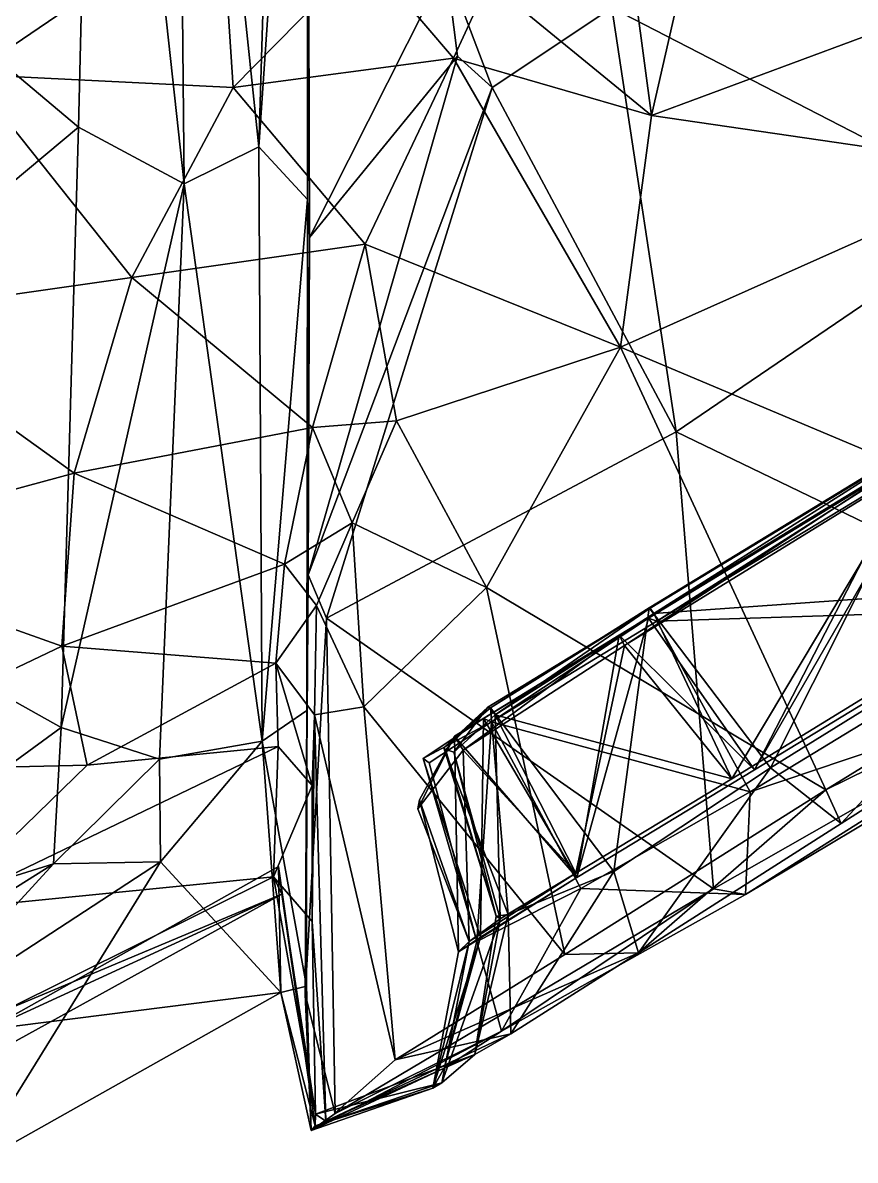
# Model space of a CAD drawing. Extents: x -4.77 to 4.77, y -2.48 to 3.3.
# Drawn here: x 1.7915 to 2.1385, y 0.2064 to 0.6805 of the extents above; entities that cross this region are included whole.
import ezdxf

# ---------------------------------------------------------------- set-up
doc = ezdxf.new("R2010")
doc.units = 0

msp = doc.modelspace()

# ---------------------------------------------------------------- linework, layer by layer
for points in [[(1.88986, 0.62872, -0.57066), (1.85541, 0.95718, -0.55227), (1.90007, 0.96664, -0.54442)], [(1.88986, 0.62872, 0.57066), (1.90007, 0.96664, 0.54442), (1.85541, 0.95718, 0.55227)], [(1.88986, 0.62872, -0.57066), (1.90007, 0.96664, -0.54442), (1.91, 0.92352, -0.69185)], [(1.88986, 0.62872, 0.57066), (1.91, 0.92352, 0.69185), (1.90007, 0.96664, 0.54442)], [(1.82222, 0.94851, -0.67401), (1.85541, 0.95718, -0.55227), (1.85883, 0.61333, -0.57658)], [(1.82222, 0.94851, 0.67401), (1.85883, 0.61333, 0.57658), (1.85541, 0.95718, 0.55227)], [(1.88986, 0.62872, -0.57066), (1.85883, 0.61333, -0.57658), (1.85541, 0.95718, -0.55227)], [(1.88986, 0.62872, 0.57066), (1.85541, 0.95718, 0.55227), (1.85883, 0.61333, 0.57658)], [(1.82222, 0.94851, -0.67401), (1.81472, 0.63693, -0.71086), (1.7258, 0.71179, -0.73181)], [(1.82222, 0.94851, 0.67401), (1.7258, 0.71179, 0.73181), (1.81472, 0.63693, 0.71086)], [(1.82222, 0.94851, -0.67401), (1.85883, 0.61333, -0.57658), (1.81472, 0.63693, -0.71086)], [(1.82222, 0.94851, 0.67401), (1.81472, 0.63693, 0.71086), (1.85883, 0.61333, 0.57658)], [(1.88986, 0.62872, -0.57066), (1.91, 0.92352, -0.69185), (1.91015, 0.60679, -0.66382)], [(1.88986, 0.62872, 0.57066), (1.91015, 0.60679, 0.66382), (1.91, 0.92352, 0.69185)], [(1.91015, 0.60679, -0.66382), (1.91, 0.92352, -0.69185), (1.9102, 0.87307, -0.96431)], [(1.91015, 0.60679, 0.66382), (1.9102, 0.87307, 0.96431), (1.91, 0.92352, 0.69185)], [(1.91015, 0.60679, -0.66382), (1.9102, 0.87307, -0.96431), (1.91094, 0.59101, -0.97004)], [(1.91015, 0.60679, 0.66382), (1.91094, 0.59101, 0.97004), (1.9102, 0.87307, 0.96431)], [(1.9102, 0.87307, -0.96431), (1.968, 0.70407, -1.10161), (1.91094, 0.59101, -0.97004)], [(1.9102, 0.87307, 0.96431), (1.91094, 0.59101, 0.97004), (1.968, 0.70407, 1.10161)], [(2.20015, 0.60265, -0.98021), (2.03703, 0.68667, -1.11136), (2.16488, 0.78894, -1.12041)], [(2.20015, 0.60265, 0.98021), (2.16488, 0.78894, 1.12041), (2.03703, 0.68667, 1.11136)], [(2.0536, 0.64178, -0.15041), (2.08155, 0.76488, -0.14755), (2.04134, 0.73331, -0.15103)], [(2.0536, 0.64178, 0.15041), (2.04134, 0.73331, 0.15103), (2.08155, 0.76488, 0.14755)], [(2.0536, 0.64178, -0.15041), (2.15841, 0.68072, -0.14905), (2.08155, 0.76488, -0.14755)], [(2.0536, 0.64178, 0.15041), (2.08155, 0.76488, 0.14755), (2.15841, 0.68072, 0.14905)], [(2.0536, 0.64178, -0.15041), (2.04134, 0.73331, -0.15103), (1.98557, 0.69754, -0.16227)], [(2.0536, 0.64178, 0.15041), (1.98557, 0.69754, 0.16227), (2.04134, 0.73331, 0.15103)], [(1.87422, 0.73001, -0.10183), (1.74646, 0.72822, -0.05495), (1.76951, 0.65892, -0.11167)], [(1.87422, 0.73001, 0.10183), (1.76951, 0.65892, 0.11167), (1.74646, 0.72822, 0.05495)], [(1.87925, 0.65344, -0.15482), (1.87422, 0.73001, -0.10183), (1.76951, 0.65892, -0.11167)], [(1.87925, 0.65344, 0.15482), (1.76951, 0.65892, 0.11167), (1.87422, 0.73001, 0.10183)], [(1.87925, 0.65344, -0.15482), (1.93392, 0.70917, -0.13726), (1.87422, 0.73001, -0.10183)], [(1.87925, 0.65344, 0.15482), (1.87422, 0.73001, 0.10183), (1.93392, 0.70917, 0.13726)], [(1.63252, 0.48472, -0.75741), (1.7258, 0.71179, -0.73181), (1.81472, 0.63693, -0.71086)], [(1.63252, 0.48472, 0.75741), (1.81472, 0.63693, 0.71086), (1.7258, 0.71179, 0.73181)], [(1.93392, 0.70917, -0.13726), (1.87925, 0.65344, -0.15482), (1.97101, 0.66568, -0.17607)], [(1.93392, 0.70917, 0.13726), (1.97101, 0.66568, 0.17607), (1.87925, 0.65344, 0.15482)], [(1.93392, 0.70917, -0.13726), (1.97101, 0.66568, -0.17607), (1.98557, 0.69754, -0.16227)], [(1.93392, 0.70917, 0.13726), (1.98557, 0.69754, 0.16227), (1.97101, 0.66568, 0.17607)], [(1.91094, 0.59101, -0.97004), (1.968, 0.70407, -1.10161), (1.97268, 0.66651, -1.10709)], [(1.91094, 0.59101, 0.97004), (1.97268, 0.66651, 1.10709), (1.968, 0.70407, 1.10161)], [(1.968, 0.70407, -1.10161), (1.98713, 0.65348, -1.11007), (1.97268, 0.66651, -1.10709)], [(1.968, 0.70407, -1.10161), (2.03703, 0.68667, -1.11136), (1.98713, 0.65348, -1.11007)], [(1.968, 0.70407, 1.10161), (1.97268, 0.66651, 1.10709), (1.98713, 0.65348, 1.11007)], [(1.968, 0.70407, 1.10161), (1.98713, 0.65348, 1.11007), (2.03703, 0.68667, 1.11136)], [(2.0536, 0.64178, -0.15041), (1.98557, 0.69754, -0.16227), (1.97101, 0.66568, -0.17607)], [(2.0536, 0.64178, 0.15041), (1.97101, 0.66568, 0.17607), (1.98557, 0.69754, 0.16227)], [(1.98713, 0.65348, -1.11007), (2.03703, 0.68667, -1.11136), (2.06378, 0.51, -0.98023)], [(1.98713, 0.65348, 1.11007), (2.06378, 0.51, 0.98023), (2.03703, 0.68667, 1.11136)], [(2.20015, 0.60265, -0.98021), (2.06378, 0.51, -0.98023), (2.03703, 0.68667, -1.11136)], [(2.20015, 0.60265, 0.98021), (2.03703, 0.68667, 1.11136), (2.06378, 0.51, 0.98023)], [(2.20685, 0.61947, -0.14905), (2.15841, 0.68072, -0.14905), (2.0536, 0.64178, -0.15041)], [(2.20685, 0.61947, 0.14905), (2.0536, 0.64178, 0.15041), (2.15841, 0.68072, 0.14905)], [(1.87925, 0.65344, -0.15482), (1.93426, 0.58816, -0.21322), (1.97101, 0.66568, -0.17607)], [(1.87925, 0.65344, 0.15482), (1.97101, 0.66568, 0.17607), (1.93426, 0.58816, 0.21322)], [(1.91094, 0.59101, -0.97004), (1.97268, 0.66651, -1.10709), (1.91047, 0.45037, -0.96578)], [(1.91047, 0.45037, -0.96578), (1.97268, 0.66651, -1.10709), (1.98713, 0.65348, -1.11007)], [(1.91094, 0.59101, 0.97004), (1.91047, 0.45037, 0.96578), (1.97268, 0.66651, 1.10709)], [(1.91047, 0.45037, 0.96578), (1.98713, 0.65348, 1.11007), (1.97268, 0.66651, 1.10709)], [(1.97101, 0.66568, -0.17607), (1.93426, 0.58816, -0.21322), (2.04062, 0.54523, -0.15239)], [(1.97101, 0.66568, 0.17607), (2.04062, 0.54523, 0.15239), (1.93426, 0.58816, 0.21322)], [(1.97101, 0.66568, -0.17607), (2.04062, 0.54523, -0.15239), (2.0536, 0.64178, -0.15041)], [(1.97101, 0.66568, 0.17607), (2.0536, 0.64178, 0.15041), (2.04062, 0.54523, 0.15239)], [(1.83692, 0.57429, -0.19247), (1.76951, 0.65892, -0.11167), (1.72221, 0.55792, -0.16172)], [(1.83692, 0.57429, 0.19247), (1.72221, 0.55792, 0.16172), (1.76951, 0.65892, 0.11167)], [(1.83692, 0.57429, -0.19247), (1.87925, 0.65344, -0.15482), (1.76951, 0.65892, -0.11167)], [(1.83692, 0.57429, 0.19247), (1.76951, 0.65892, 0.11167), (1.87925, 0.65344, 0.15482)], [(1.87925, 0.65344, -0.15482), (1.83692, 0.57429, -0.19247), (1.93426, 0.58816, -0.21322)], [(1.87925, 0.65344, 0.15482), (1.93426, 0.58816, 0.21322), (1.83692, 0.57429, 0.19247)], [(1.91047, 0.45037, -0.96578), (1.98713, 0.65348, -1.11007), (1.91808, 0.43231, -0.98278)], [(1.91047, 0.45037, 0.96578), (1.91808, 0.43231, 0.98278), (1.98713, 0.65348, 1.11007)], [(1.98713, 0.65348, -1.11007), (2.06378, 0.51, -0.98023), (1.91808, 0.43231, -0.98278)], [(1.98713, 0.65348, 1.11007), (1.91808, 0.43231, 0.98278), (2.06378, 0.51, 0.98023)], [(2.20685, 0.61947, -0.14905), (2.0536, 0.64178, -0.15041), (2.04062, 0.54523, -0.15239)], [(2.20685, 0.61947, 0.14905), (2.04062, 0.54523, 0.15239), (2.0536, 0.64178, 0.15041)], [(1.63252, 0.48472, -0.75741), (1.81472, 0.63693, -0.71086), (1.80749, 0.38684, -0.74059)], [(1.63252, 0.48472, 0.75741), (1.80749, 0.38684, 0.74059), (1.81472, 0.63693, 0.71086)], [(1.85883, 0.61333, -0.57658), (1.80749, 0.38684, -0.74059), (1.81472, 0.63693, -0.71086)], [(1.85883, 0.61333, 0.57658), (1.81472, 0.63693, 0.71086), (1.80749, 0.38684, 0.74059)], [(1.89129, 0.3811, -0.59452), (1.85883, 0.61333, -0.57658), (1.88986, 0.62872, -0.57066)], [(1.89129, 0.3811, 0.59452), (1.88986, 0.62872, 0.57066), (1.85883, 0.61333, 0.57658)], [(1.89129, 0.3811, -0.59452), (1.88986, 0.62872, -0.57066), (1.91015, 0.60679, -0.66382)], [(1.89129, 0.3811, 0.59452), (1.91015, 0.60679, 0.66382), (1.88986, 0.62872, 0.57066)], [(2.04062, 0.54523, -0.15239), (2.26927, 0.44905, -0.15008), (2.20685, 0.61947, -0.14905)], [(2.04062, 0.54523, 0.15239), (2.20685, 0.61947, 0.14905), (2.26927, 0.44905, 0.15008)], [(1.85883, 0.61333, -0.57658), (1.84847, 0.37353, -0.60666), (1.80749, 0.38684, -0.74059)], [(1.85883, 0.61333, 0.57658), (1.80749, 0.38684, 0.74059), (1.84847, 0.37353, 0.60666)], [(1.89129, 0.3811, -0.59452), (1.84847, 0.37353, -0.60666), (1.85883, 0.61333, -0.57658)], [(1.89129, 0.3811, 0.59452), (1.85883, 0.61333, 0.57658), (1.84847, 0.37353, 0.60666)], [(1.89129, 0.3811, -0.59452), (1.91015, 0.60679, -0.66382), (1.90983, 0.39385, -0.7135)], [(1.89129, 0.3811, 0.59452), (1.90983, 0.39385, 0.7135), (1.91015, 0.60679, 0.66382)], [(1.91094, 0.59101, -0.97004), (1.90983, 0.39385, -0.7135), (1.91015, 0.60679, -0.66382)], [(1.91094, 0.59101, 0.97004), (1.91015, 0.60679, 0.66382), (1.90983, 0.39385, 0.7135)], [(2.06378, 0.51, -0.98023), (2.20015, 0.60265, -0.98021), (2.25336, 0.41865, -0.82893)], [(2.06378, 0.51, 0.98023), (2.25336, 0.41865, 0.82893), (2.20015, 0.60265, 0.98021)], [(1.83692, 0.57429, -0.19247), (1.91229, 0.51186, -0.2566), (1.93426, 0.58816, -0.21322)], [(1.83692, 0.57429, 0.19247), (1.93426, 0.58816, 0.21322), (1.91229, 0.51186, 0.2566)], [(1.91094, 0.59101, -0.97004), (1.91047, 0.45037, -0.96578), (1.90983, 0.39385, -0.7135)], [(1.91094, 0.59101, 0.97004), (1.90983, 0.39385, 0.7135), (1.91047, 0.45037, 0.96578)], [(1.91229, 0.51186, -0.2566), (1.94727, 0.51455, -0.20881), (1.93426, 0.58816, -0.21322)], [(1.91229, 0.51186, 0.2566), (1.93426, 0.58816, 0.21322), (1.94727, 0.51455, 0.20881)], [(1.94727, 0.51455, -0.20881), (2.04062, 0.54523, -0.15239), (1.93426, 0.58816, -0.21322)], [(1.94727, 0.51455, 0.20881), (1.93426, 0.58816, 0.21322), (2.04062, 0.54523, 0.15239)], [(1.72221, 0.55792, -0.16172), (1.81287, 0.49272, -0.2385), (1.83692, 0.57429, -0.19247)], [(1.72221, 0.55792, 0.16172), (1.83692, 0.57429, 0.19247), (1.81287, 0.49272, 0.2385)], [(1.83692, 0.57429, -0.19247), (1.81287, 0.49272, -0.2385), (1.91229, 0.51186, -0.2566)], [(1.83692, 0.57429, 0.19247), (1.91229, 0.51186, 0.2566), (1.81287, 0.49272, 0.2385)], [(1.72221, 0.55792, -0.16172), (1.69488, 0.46084, -0.2164), (1.81287, 0.49272, -0.2385)], [(1.72221, 0.55792, 0.16172), (1.81287, 0.49272, 0.2385), (1.69488, 0.46084, 0.2164)], [(1.94727, 0.51455, -0.20881), (1.98471, 0.44512, -0.17475), (2.04062, 0.54523, -0.15239)], [(1.94727, 0.51455, 0.20881), (2.04062, 0.54523, 0.15239), (1.98471, 0.44512, 0.17475)], [(1.98471, 0.44512, -0.17475), (2.12617, 0.36079, -0.15039), (2.04062, 0.54523, -0.15239)], [(1.98471, 0.44512, 0.17475), (2.04062, 0.54523, 0.15239), (2.12617, 0.36079, 0.15039)], [(2.04062, 0.54523, -0.15239), (2.12617, 0.36079, -0.15039), (2.26927, 0.44905, -0.15008)], [(2.04062, 0.54523, 0.15239), (2.26927, 0.44905, 0.15008), (2.12617, 0.36079, 0.15039)], [(1.91229, 0.51186, -0.2566), (1.92877, 0.47201, -0.23865), (1.94727, 0.51455, -0.20881)], [(1.91229, 0.51186, 0.2566), (1.94727, 0.51455, 0.20881), (1.92877, 0.47201, 0.23865)], [(1.98471, 0.44512, -0.17475), (1.94727, 0.51455, -0.20881), (1.92877, 0.47201, -0.23865)], [(1.98471, 0.44512, 0.17475), (1.92877, 0.47201, 0.23865), (1.94727, 0.51455, 0.20881)], [(1.81287, 0.49272, -0.2385), (1.90058, 0.45478, -0.30313), (1.91229, 0.51186, -0.2566)], [(1.81287, 0.49272, 0.2385), (1.91229, 0.51186, 0.2566), (1.90058, 0.45478, 0.30313)], [(1.90058, 0.45478, -0.30313), (1.92877, 0.47201, -0.23865), (1.91229, 0.51186, -0.2566)], [(1.90058, 0.45478, 0.30313), (1.91229, 0.51186, 0.2566), (1.92877, 0.47201, 0.23865)], [(2.07944, 0.31952, -0.84394), (1.91808, 0.43231, -0.98278), (2.06378, 0.51, -0.98023)], [(2.07944, 0.31952, 0.84394), (2.06378, 0.51, 0.98023), (1.91808, 0.43231, 0.98278)], [(2.17652, 0.50785, -0.63776), (2.0965, 0.36916, -0.59681), (2.05229, 0.43234, -0.6414)], [(2.05584, 0.43102, -0.72891), (2.17652, 0.50785, -0.63776), (2.05229, 0.43234, -0.6414)], [(2.17652, 0.50785, 0.63776), (2.05229, 0.43234, 0.6414), (2.0965, 0.36916, 0.59681)], [(2.05584, 0.43102, 0.72891), (2.05229, 0.43234, 0.6414), (2.17652, 0.50785, 0.63776)], [(2.17354, 0.51025, -0.27283), (2.10318, 0.36994, -0.23917), (2.05265, 0.43664, -0.27391)], [(2.17354, 0.51025, -0.27283), (2.05265, 0.43664, -0.27391), (2.05297, 0.43647, -0.31627)], [(2.17354, 0.51025, 0.27283), (2.05265, 0.43664, 0.27391), (2.10318, 0.36994, 0.23917)], [(2.17354, 0.51025, 0.27283), (2.05297, 0.43647, 0.31627), (2.05265, 0.43664, 0.27391)], [(2.17354, 0.51025, -0.27283), (2.05297, 0.43647, -0.31627), (2.1741, 0.51009, -0.31574)], [(2.17354, 0.51025, 0.27283), (2.1741, 0.51009, 0.31574), (2.05297, 0.43647, 0.31627)], [(2.05458, 0.4343, -0.36417), (2.1741, 0.51009, -0.31574), (2.05297, 0.43647, -0.31627)], [(2.05458, 0.4343, 0.36417), (2.05297, 0.43647, 0.31627), (2.1741, 0.51009, 0.31574)], [(2.05458, 0.4343, -0.36417), (2.17581, 0.50816, -0.36421), (2.1741, 0.51009, -0.31574)], [(2.05458, 0.4343, 0.36417), (2.1741, 0.51009, 0.31574), (2.17581, 0.50816, 0.36421)], [(2.21809, 0.44578, -0.40949), (2.17581, 0.50816, -0.36421), (2.05458, 0.4343, -0.36417)], [(2.21809, 0.44578, 0.40949), (2.05458, 0.4343, 0.36417), (2.17581, 0.50816, 0.36421)], [(2.05584, 0.43102, -0.72891), (2.18051, 0.50666, -0.72531), (2.17652, 0.50785, -0.63776)], [(2.05584, 0.43102, 0.72891), (2.17652, 0.50785, 0.63776), (2.18051, 0.50666, 0.72531)], [(2.06378, 0.51, -0.98023), (2.25336, 0.41865, -0.82893), (2.07944, 0.31952, -0.84394)], [(2.06378, 0.51, 0.98023), (2.07944, 0.31952, 0.84394), (2.25336, 0.41865, 0.82893)], [(2.17652, 0.50785, -0.63776), (2.22287, 0.44597, -0.59712), (2.0965, 0.36916, -0.59681)], [(2.17652, 0.50785, 0.63776), (2.0965, 0.36916, 0.59681), (2.22287, 0.44597, 0.59712)], [(2.17354, 0.51025, -0.27283), (2.22364, 0.4445, -0.23756), (2.10318, 0.36994, -0.23917)], [(2.17354, 0.51025, 0.27283), (2.10318, 0.36994, 0.23917), (2.22364, 0.4445, 0.23756)], [(2.22032, 0.43632, -0.76914), (2.18051, 0.50666, -0.72531), (2.05584, 0.43102, -0.72891)], [(2.22032, 0.43632, 0.76914), (2.05584, 0.43102, 0.72891), (2.18051, 0.50666, 0.72531)], [(2.16437, 0.50088, -0.5331), (2.04228, 0.42101, -0.43889), (2.04006, 0.4253, -0.53391)], [(2.0965, 0.36916, -0.59681), (2.16437, 0.50088, -0.5331), (2.04006, 0.4253, -0.53391)], [(2.16437, 0.50088, 0.5331), (2.04006, 0.4253, 0.53391), (2.04228, 0.42101, 0.43889)], [(2.0965, 0.36916, 0.59681), (2.04006, 0.4253, 0.53391), (2.16437, 0.50088, 0.5331)], [(2.16437, 0.50088, -0.5331), (2.16568, 0.49692, -0.43766), (2.04228, 0.42101, -0.43889)], [(2.16437, 0.50088, 0.5331), (2.04228, 0.42101, 0.43889), (2.16568, 0.49692, 0.43766)], [(2.0965, 0.36916, -0.59681), (2.22287, 0.44597, -0.59712), (2.16437, 0.50088, -0.5331)], [(2.0965, 0.36916, 0.59681), (2.16437, 0.50088, 0.5331), (2.22287, 0.44597, 0.59712)], [(2.16568, 0.49692, -0.43766), (2.08699, 0.36544, -0.41638), (2.04228, 0.42101, -0.43889)], [(2.16568, 0.49692, 0.43766), (2.04228, 0.42101, 0.43889), (2.08699, 0.36544, 0.41638)], [(2.16568, 0.49692, -0.43766), (2.21809, 0.44578, -0.40949), (2.08699, 0.36544, -0.41638)], [(2.16568, 0.49692, 0.43766), (2.08699, 0.36544, 0.41638), (2.21809, 0.44578, 0.40949)], [(1.69488, 0.46084, -0.2164), (1.80773, 0.4206, -0.29231), (1.81287, 0.49272, -0.2385)], [(1.69488, 0.46084, 0.2164), (1.81287, 0.49272, 0.2385), (1.80773, 0.4206, 0.29231)], [(1.81287, 0.49272, -0.2385), (1.80773, 0.4206, -0.29231), (1.90058, 0.45478, -0.30313)], [(1.81287, 0.49272, 0.2385), (1.90058, 0.45478, 0.30313), (1.80773, 0.4206, 0.29231)], [(1.63252, 0.48472, -0.75741), (1.80749, 0.38684, -0.74059), (1.67424, 0.28941, -0.76773)], [(1.63252, 0.48472, 0.75741), (1.67424, 0.28941, 0.76773), (1.80749, 0.38684, 0.74059)], [(1.90058, 0.45478, -0.30313), (1.91386, 0.43765, -0.29232), (1.92877, 0.47201, -0.23865)], [(1.90058, 0.45478, 0.30313), (1.92877, 0.47201, 0.23865), (1.91386, 0.43765, 0.29232)], [(1.91386, 0.43765, -0.29232), (1.93364, 0.39534, -0.22917), (1.92877, 0.47201, -0.23865)], [(1.91386, 0.43765, 0.29232), (1.92877, 0.47201, 0.23865), (1.93364, 0.39534, 0.22917)], [(1.98471, 0.44512, -0.17475), (1.92877, 0.47201, -0.23865), (1.93364, 0.39534, -0.22917)], [(1.98471, 0.44512, 0.17475), (1.93364, 0.39534, 0.22917), (1.92877, 0.47201, 0.23865)], [(1.69488, 0.46084, -0.2164), (1.69786, 0.36826, -0.28438), (1.80773, 0.4206, -0.29231)], [(1.69488, 0.46084, 0.2164), (1.80773, 0.4206, 0.29231), (1.69786, 0.36826, 0.28438)], [(1.80773, 0.4206, -0.29231), (1.89703, 0.41358, -0.34662), (1.90058, 0.45478, -0.30313)], [(1.80773, 0.4206, 0.29231), (1.90058, 0.45478, 0.30313), (1.89703, 0.41358, 0.34662)], [(1.89703, 0.41358, -0.34662), (1.91386, 0.43765, -0.29232), (1.90058, 0.45478, -0.30313)], [(1.89703, 0.41358, 0.34662), (1.90058, 0.45478, 0.30313), (1.91386, 0.43765, 0.29232)], [(1.91808, 0.43231, -0.98278), (1.90919, 0.27558, -0.81715), (1.91047, 0.45037, -0.96578)], [(1.90983, 0.39385, -0.7135), (1.91047, 0.45037, -0.96578), (1.90919, 0.27558, -0.81715)], [(1.91808, 0.43231, 0.98278), (1.91047, 0.45037, 0.96578), (1.90919, 0.27558, 0.81715)], [(1.90983, 0.39385, 0.7135), (1.90919, 0.27558, 0.81715), (1.91047, 0.45037, 0.96578)], [(2.21809, 0.44578, -0.40949), (2.05458, 0.4343, -0.36417), (2.08699, 0.36544, -0.41638)], [(2.21809, 0.44578, 0.40949), (2.08699, 0.36544, 0.41638), (2.05458, 0.4343, 0.36417)], [(2.12617, 0.36079, -0.15039), (2.25095, 0.42221, -0.20556), (2.26927, 0.44905, -0.15008)], [(2.12617, 0.36079, 0.15039), (2.26927, 0.44905, 0.15008), (2.25095, 0.42221, 0.20556)], [(2.0174, 0.29221, -0.16082), (1.98471, 0.44512, -0.17475), (1.93364, 0.39534, -0.22917)], [(2.0174, 0.29221, 0.16082), (1.93364, 0.39534, 0.22917), (1.98471, 0.44512, 0.17475)], [(1.98471, 0.44512, -0.17475), (2.0174, 0.29221, -0.16082), (2.12617, 0.36079, -0.15039)], [(1.98471, 0.44512, 0.17475), (2.12617, 0.36079, 0.15039), (2.0174, 0.29221, 0.16082)], [(2.22364, 0.4445, -0.23756), (2.13257, 0.34675, -0.20922), (2.10318, 0.36994, -0.23917)], [(2.22364, 0.4445, 0.23756), (2.10318, 0.36994, 0.23917), (2.13257, 0.34675, 0.20922)], [(2.22364, 0.4445, -0.23756), (2.25095, 0.42221, -0.20556), (2.13257, 0.34675, -0.20922)], [(2.22364, 0.4445, 0.23756), (2.13257, 0.34675, 0.20922), (2.25095, 0.42221, 0.20556)], [(1.89703, 0.41358, -0.34662), (1.91306, 0.39211, -0.30663), (1.91386, 0.43765, -0.29232)], [(1.89703, 0.41358, 0.34662), (1.91386, 0.43765, 0.29232), (1.91306, 0.39211, 0.30663)], [(1.91386, 0.43765, -0.29232), (1.91306, 0.39211, -0.30663), (1.93364, 0.39534, -0.22917)], [(1.91386, 0.43765, 0.29232), (1.93364, 0.39534, 0.22917), (1.91306, 0.39211, 0.30663)], [(2.05297, 0.43647, -0.31627), (1.98638, 0.39495, -0.27524), (1.98529, 0.39528, -0.31645)], [(1.98835, 0.39206, -0.36319), (2.05297, 0.43647, -0.31627), (1.98529, 0.39528, -0.31645)], [(2.05297, 0.43647, 0.31627), (1.98529, 0.39528, 0.31645), (1.98638, 0.39495, 0.27524)], [(1.98835, 0.39206, 0.36319), (1.98529, 0.39528, 0.31645), (2.05297, 0.43647, 0.31627)], [(2.05297, 0.43647, -0.31627), (2.05265, 0.43664, -0.27391), (1.98638, 0.39495, -0.27524)], [(2.03785, 0.32672, -0.24377), (1.98638, 0.39495, -0.27524), (2.05265, 0.43664, -0.27391)], [(2.05297, 0.43647, 0.31627), (1.98638, 0.39495, 0.27524), (2.05265, 0.43664, 0.27391)], [(2.03785, 0.32672, 0.24377), (2.05265, 0.43664, 0.27391), (1.98638, 0.39495, 0.27524)], [(1.98835, 0.39206, -0.36319), (2.05458, 0.4343, -0.36417), (2.05297, 0.43647, -0.31627)], [(1.98835, 0.39206, 0.36319), (2.05297, 0.43647, 0.31627), (2.05458, 0.4343, 0.36417)], [(2.03785, 0.32672, -0.24377), (2.05265, 0.43664, -0.27391), (2.10318, 0.36994, -0.23917)], [(2.03785, 0.32672, 0.24377), (2.10318, 0.36994, 0.23917), (2.05265, 0.43664, 0.27391)], [(2.22032, 0.43632, -0.76914), (2.05584, 0.43102, -0.72891), (2.09467, 0.35992, -0.77357)], [(2.22032, 0.43632, 0.76914), (2.09467, 0.35992, 0.77357), (2.05584, 0.43102, 0.72891)], [(2.25471, 0.41388, -0.80205), (2.22032, 0.43632, -0.76914), (2.09467, 0.35992, -0.77357)], [(2.25471, 0.41388, 0.80205), (2.09467, 0.35992, 0.77357), (2.22032, 0.43632, 0.76914)], [(1.91808, 0.43231, -0.98278), (1.92166, 0.22597, -0.84945), (1.90919, 0.27558, -0.81715)], [(1.91808, 0.43231, 0.98278), (1.90919, 0.27558, 0.81715), (1.92166, 0.22597, 0.84945)], [(2.07944, 0.31952, -0.84394), (1.92166, 0.22597, -0.84945), (1.91808, 0.43231, -0.98278)], [(2.07944, 0.31952, 0.84394), (1.91808, 0.43231, 0.98278), (1.92166, 0.22597, 0.84945)], [(2.05229, 0.43234, -0.6414), (1.98358, 0.39053, -0.64343), (1.98685, 0.38917, -0.7309)], [(2.02248, 0.3243, -0.60596), (1.98358, 0.39053, -0.64343), (2.05229, 0.43234, -0.6414)], [(2.05229, 0.43234, 0.6414), (1.98685, 0.38917, 0.7309), (1.98358, 0.39053, 0.64343)], [(2.02248, 0.3243, 0.60596), (2.05229, 0.43234, 0.6414), (1.98358, 0.39053, 0.64343)], [(2.05229, 0.43234, -0.6414), (1.98685, 0.38917, -0.7309), (2.05584, 0.43102, -0.72891)], [(2.05229, 0.43234, 0.6414), (2.05584, 0.43102, 0.72891), (1.98685, 0.38917, 0.7309)], [(1.98835, 0.39206, -0.36319), (2.08699, 0.36544, -0.41638), (2.05458, 0.4343, -0.36417)], [(1.98835, 0.39206, 0.36319), (2.05458, 0.4343, 0.36417), (2.08699, 0.36544, 0.41638)], [(2.02248, 0.3243, -0.60596), (2.05229, 0.43234, -0.6414), (2.0965, 0.36916, -0.59681)], [(2.02248, 0.3243, 0.60596), (2.0965, 0.36916, 0.59681), (2.05229, 0.43234, 0.6414)], [(1.98685, 0.38917, -0.7309), (2.09467, 0.35992, -0.77357), (2.05584, 0.43102, -0.72891)], [(1.98685, 0.38917, 0.7309), (2.05584, 0.43102, 0.72891), (2.09467, 0.35992, 0.77357)], [(2.04006, 0.4253, -0.53391), (1.97147, 0.38315, -0.53417), (2.02248, 0.3243, -0.60596)], [(1.97509, 0.37727, -0.44099), (1.97147, 0.38315, -0.53417), (2.04006, 0.4253, -0.53391)], [(2.04006, 0.4253, 0.53391), (2.02248, 0.3243, 0.60596), (1.97147, 0.38315, 0.53417)], [(1.97509, 0.37727, 0.44099), (2.04006, 0.4253, 0.53391), (1.97147, 0.38315, 0.53417)], [(1.97509, 0.37727, -0.44099), (2.04006, 0.4253, -0.53391), (2.04228, 0.42101, -0.43889)], [(1.97509, 0.37727, 0.44099), (2.04228, 0.42101, 0.43889), (2.04006, 0.4253, 0.53391)], [(2.04006, 0.4253, -0.53391), (2.02248, 0.3243, -0.60596), (2.0965, 0.36916, -0.59681)], [(2.04006, 0.4253, 0.53391), (2.0965, 0.36916, 0.59681), (2.02248, 0.3243, 0.60596)], [(2.12617, 0.36079, -0.15039), (2.13257, 0.34675, -0.20922), (2.25095, 0.42221, -0.20556)], [(2.12617, 0.36079, 0.15039), (2.25095, 0.42221, 0.20556), (2.13257, 0.34675, 0.20922)], [(1.69786, 0.36826, -0.28438), (1.81832, 0.37106, -0.34848), (1.80773, 0.4206, -0.29231)], [(1.69786, 0.36826, 0.28438), (1.80773, 0.4206, 0.29231), (1.81832, 0.37106, 0.34848)], [(1.80773, 0.4206, -0.29231), (1.81832, 0.37106, -0.34848), (1.89703, 0.41358, -0.34662)], [(1.80773, 0.4206, 0.29231), (1.89703, 0.41358, 0.34662), (1.81832, 0.37106, 0.34848)], [(2.02204, 0.32605, -0.41789), (1.97509, 0.37727, -0.44099), (2.04228, 0.42101, -0.43889)], [(2.02204, 0.32605, 0.41789), (2.04228, 0.42101, 0.43889), (1.97509, 0.37727, 0.44099)], [(2.02204, 0.32605, -0.41789), (2.04228, 0.42101, -0.43889), (2.08699, 0.36544, -0.41638)], [(2.02204, 0.32605, 0.41789), (2.08699, 0.36544, 0.41638), (2.04228, 0.42101, 0.43889)], [(2.25336, 0.41865, -0.82893), (2.09274, 0.31712, -0.80611), (2.07944, 0.31952, -0.84394)], [(2.25336, 0.41865, 0.82893), (2.07944, 0.31952, 0.84394), (2.09274, 0.31712, 0.80611)], [(2.25336, 0.41865, -0.82893), (2.25471, 0.41388, -0.80205), (2.09274, 0.31712, -0.80611)], [(2.25336, 0.41865, 0.82893), (2.09274, 0.31712, 0.80611), (2.25471, 0.41388, 0.80205)], [(1.81832, 0.37106, -0.34848), (1.8979, 0.37891, -0.37591), (1.89703, 0.41358, -0.34662)], [(1.81832, 0.37106, 0.34848), (1.89703, 0.41358, 0.34662), (1.8979, 0.37891, 0.37591)], [(1.89703, 0.41358, -0.34662), (1.91212, 0.36254, -0.33508), (1.91306, 0.39211, -0.30663)], [(1.89703, 0.41358, -0.34662), (1.8979, 0.37891, -0.37591), (1.91212, 0.36254, -0.33508)], [(1.89703, 0.41358, 0.34662), (1.91306, 0.39211, 0.30663), (1.91212, 0.36254, 0.33508)], [(1.89703, 0.41358, 0.34662), (1.91212, 0.36254, 0.33508), (1.8979, 0.37891, 0.37591)], [(2.25471, 0.41388, -0.80205), (2.09467, 0.35992, -0.77357), (2.09274, 0.31712, -0.80611)], [(2.25471, 0.41388, 0.80205), (2.09274, 0.31712, 0.80611), (2.09467, 0.35992, 0.77357)], [(1.89129, 0.3811, -0.59452), (1.90983, 0.39385, -0.7135), (1.90978, 0.279, -0.72483)], [(1.89129, 0.3811, 0.59452), (1.90978, 0.279, 0.72483), (1.90983, 0.39385, 0.7135)], [(1.90983, 0.39385, -0.7135), (1.90919, 0.27558, -0.81715), (1.90978, 0.279, -0.72483)], [(1.90983, 0.39385, 0.7135), (1.90978, 0.279, 0.72483), (1.90919, 0.27558, 0.81715)], [(1.91306, 0.39211, -0.30663), (1.94675, 0.24822, -0.21331), (1.93364, 0.39534, -0.22917)], [(1.91306, 0.39211, 0.30663), (1.93364, 0.39534, 0.22917), (1.94675, 0.24822, 0.21331)], [(2.0174, 0.29221, -0.16082), (1.93364, 0.39534, -0.22917), (1.94675, 0.24822, -0.21331)], [(2.0174, 0.29221, 0.16082), (1.94675, 0.24822, 0.21331), (1.93364, 0.39534, 0.22917)], [(1.98529, 0.39528, -0.31645), (1.96694, 0.37831, -0.31244), (1.96765, 0.37762, -0.32481)], [(1.98529, 0.39528, -0.31645), (1.98638, 0.39495, -0.27524), (1.96694, 0.37831, -0.31244)], [(1.98529, 0.39528, 0.31645), (1.96765, 0.37762, 0.32481), (1.96694, 0.37831, 0.31244)], [(1.98529, 0.39528, 0.31645), (1.96694, 0.37831, 0.31244), (1.98638, 0.39495, 0.27524)], [(1.99384, 0.30888, -0.29661), (1.96694, 0.37831, -0.31244), (1.98638, 0.39495, -0.27524)], [(1.99384, 0.30888, 0.29661), (1.98638, 0.39495, 0.27524), (1.96694, 0.37831, 0.31244)], [(1.9712, 0.37646, -0.33877), (1.98529, 0.39528, -0.31645), (1.96765, 0.37762, -0.32481)], [(1.9712, 0.37646, 0.33877), (1.96765, 0.37762, 0.32481), (1.98529, 0.39528, 0.31645)], [(1.9712, 0.37646, -0.33877), (1.98835, 0.39206, -0.36319), (1.98529, 0.39528, -0.31645)], [(1.9712, 0.37646, 0.33877), (1.98529, 0.39528, 0.31645), (1.98835, 0.39206, 0.36319)], [(1.99384, 0.30888, -0.29661), (1.98638, 0.39495, -0.27524), (2.03785, 0.32672, -0.24377)], [(1.99384, 0.30888, 0.29661), (2.03785, 0.32672, 0.24377), (1.98638, 0.39495, 0.27524)], [(1.91306, 0.39211, -0.30663), (1.91208, 0.30599, -0.34891), (1.91787, 0.2227, -0.30138)], [(1.91306, 0.39211, -0.30663), (1.91212, 0.36254, -0.33508), (1.91208, 0.30599, -0.34891)], [(1.91306, 0.39211, 0.30663), (1.91787, 0.2227, 0.30138), (1.91208, 0.30599, 0.34891)], [(1.91306, 0.39211, 0.30663), (1.91208, 0.30599, 0.34891), (1.91212, 0.36254, 0.33508)], [(1.91306, 0.39211, -0.30663), (1.91787, 0.2227, -0.30138), (1.94675, 0.24822, -0.21331)], [(1.91306, 0.39211, 0.30663), (1.94675, 0.24822, 0.21331), (1.91787, 0.2227, 0.30138)], [(1.9584, 0.37391, -0.67782), (1.98685, 0.38917, -0.7309), (1.98358, 0.39053, -0.64343)], [(1.98227, 0.29934, -0.63812), (1.9584, 0.37391, -0.67782), (1.98358, 0.39053, -0.64343)], [(1.9584, 0.37391, 0.67782), (1.98358, 0.39053, 0.64343), (1.98685, 0.38917, 0.7309)], [(1.98227, 0.29934, 0.63812), (1.98358, 0.39053, 0.64343), (1.9584, 0.37391, 0.67782)], [(1.9584, 0.37391, -0.67782), (1.96093, 0.37202, -0.70936), (1.98685, 0.38917, -0.7309)], [(1.9584, 0.37391, 0.67782), (1.98685, 0.38917, 0.7309), (1.96093, 0.37202, 0.70936)], [(1.98077, 0.29764, -0.73512), (1.98685, 0.38917, -0.7309), (1.96093, 0.37202, -0.70936)], [(1.98077, 0.29764, 0.73512), (1.96093, 0.37202, 0.70936), (1.98685, 0.38917, 0.7309)], [(1.98835, 0.39206, -0.36319), (1.9712, 0.37646, -0.33877), (1.99051, 0.30702, -0.36822)], [(1.98835, 0.39206, 0.36319), (1.99051, 0.30702, 0.36822), (1.9712, 0.37646, 0.33877)], [(1.98077, 0.29764, -0.73512), (2.02407, 0.31973, -0.77256), (1.98685, 0.38917, -0.7309)], [(1.98077, 0.29764, 0.73512), (1.98685, 0.38917, 0.7309), (2.02407, 0.31973, 0.77256)], [(1.98227, 0.29934, -0.63812), (1.98358, 0.39053, -0.64343), (2.02248, 0.3243, -0.60596)], [(1.98227, 0.29934, 0.63812), (2.02248, 0.3243, 0.60596), (1.98358, 0.39053, 0.64343)], [(1.98685, 0.38917, -0.7309), (2.02407, 0.31973, -0.77256), (2.09467, 0.35992, -0.77357)], [(1.98685, 0.38917, 0.7309), (2.09467, 0.35992, 0.77357), (2.02407, 0.31973, 0.77256)], [(1.98835, 0.39206, -0.36319), (1.99051, 0.30702, -0.36822), (2.02204, 0.32605, -0.41789)], [(1.98835, 0.39206, -0.36319), (2.02204, 0.32605, -0.41789), (2.08699, 0.36544, -0.41638)], [(1.98835, 0.39206, 0.36319), (2.02204, 0.32605, 0.41789), (1.99051, 0.30702, 0.36822)], [(1.98835, 0.39206, 0.36319), (2.08699, 0.36544, 0.41638), (2.02204, 0.32605, 0.41789)], [(1.80429, 0.32994, -0.71929), (1.67424, 0.28941, -0.76773), (1.80749, 0.38684, -0.74059)], [(1.80429, 0.32994, 0.71929), (1.80749, 0.38684, 0.74059), (1.67424, 0.28941, 0.76773)], [(1.84847, 0.37353, -0.60666), (1.80429, 0.32994, -0.71929), (1.80749, 0.38684, -0.74059)], [(1.84847, 0.37353, 0.60666), (1.80749, 0.38684, 0.74059), (1.80429, 0.32994, 0.71929)], [(1.89129, 0.3811, -0.59452), (1.84884, 0.33081, -0.60194), (1.84847, 0.37353, -0.60666)], [(1.89129, 0.3811, 0.59452), (1.84847, 0.37353, 0.60666), (1.84884, 0.33081, 0.60194)], [(1.89129, 0.3811, -0.59452), (1.89902, 0.27633, -0.58825), (1.84884, 0.33081, -0.60194)], [(1.89129, 0.3811, 0.59452), (1.84884, 0.33081, 0.60194), (1.89902, 0.27633, 0.58825)], [(1.89129, 0.3811, -0.59452), (1.90978, 0.279, -0.72483), (1.89902, 0.27633, -0.58825)], [(1.89129, 0.3811, 0.59452), (1.89902, 0.27633, 0.58825), (1.90978, 0.279, 0.72483)], [(1.97147, 0.38315, -0.53417), (1.95614, 0.35289, -0.47743), (1.95682, 0.35665, -0.51764)], [(1.97147, 0.38315, -0.53417), (1.97509, 0.37727, -0.44099), (1.95614, 0.35289, -0.47743)], [(1.97147, 0.38315, 0.53417), (1.95682, 0.35665, 0.51764), (1.95614, 0.35289, 0.47743)], [(1.97147, 0.38315, 0.53417), (1.95614, 0.35289, 0.47743), (1.97509, 0.37727, 0.44099)], [(1.97305, 0.29332, -0.56104), (1.97147, 0.38315, -0.53417), (1.95682, 0.35665, -0.51764)], [(1.97305, 0.29332, 0.56104), (1.95682, 0.35665, 0.51764), (1.97147, 0.38315, 0.53417)], [(1.97305, 0.29332, -0.56104), (2.02248, 0.3243, -0.60596), (1.97147, 0.38315, -0.53417)], [(1.97305, 0.29332, 0.56104), (1.97147, 0.38315, 0.53417), (2.02248, 0.3243, 0.60596)], [(1.89601, 0.32459, -0.38739), (1.8979, 0.37891, -0.37591), (1.75606, 0.31061, -0.37732)], [(1.81832, 0.37106, -0.34848), (1.75606, 0.31061, -0.37732), (1.8979, 0.37891, -0.37591)], [(1.89601, 0.32459, 0.38739), (1.75606, 0.31061, 0.37732), (1.8979, 0.37891, 0.37591)], [(1.81832, 0.37106, 0.34848), (1.8979, 0.37891, 0.37591), (1.75606, 0.31061, 0.37732)], [(1.89601, 0.32459, -0.38739), (1.91212, 0.36254, -0.33508), (1.8979, 0.37891, -0.37591)], [(1.89601, 0.32459, 0.38739), (1.8979, 0.37891, 0.37591), (1.91212, 0.36254, 0.33508)], [(1.97509, 0.37727, -0.44099), (1.97761, 0.29765, -0.45596), (1.95614, 0.35289, -0.47743)], [(1.97509, 0.37727, 0.44099), (1.95614, 0.35289, 0.47743), (1.97761, 0.29765, 0.45596)], [(1.96694, 0.37831, -0.31244), (1.98879, 0.30818, -0.32974), (1.96765, 0.37762, -0.32481)], [(1.96694, 0.37831, -0.31244), (1.99384, 0.30888, -0.29661), (1.98879, 0.30818, -0.32974)], [(1.96694, 0.37831, 0.31244), (1.96765, 0.37762, 0.32481), (1.98879, 0.30818, 0.32974)], [(1.96694, 0.37831, 0.31244), (1.98879, 0.30818, 0.32974), (1.99384, 0.30888, 0.29661)], [(1.98879, 0.30818, -0.32974), (1.9712, 0.37646, -0.33877), (1.96765, 0.37762, -0.32481)], [(1.98879, 0.30818, 0.32974), (1.96765, 0.37762, 0.32481), (1.9712, 0.37646, 0.33877)], [(1.98879, 0.30818, -0.32974), (1.99051, 0.30702, -0.36822), (1.9712, 0.37646, -0.33877)], [(1.98879, 0.30818, 0.32974), (1.9712, 0.37646, 0.33877), (1.99051, 0.30702, 0.36822)], [(1.97509, 0.37727, -0.44099), (2.02204, 0.32605, -0.41789), (1.97761, 0.29765, -0.45596)], [(1.97509, 0.37727, 0.44099), (1.97761, 0.29765, 0.45596), (2.02204, 0.32605, 0.41789)], [(1.69786, 0.36826, -0.28438), (1.75606, 0.31061, -0.37732), (1.81832, 0.37106, -0.34848)], [(1.69786, 0.36826, 0.28438), (1.81832, 0.37106, 0.34848), (1.75606, 0.31061, 0.37732)], [(1.84847, 0.37353, -0.60666), (1.84884, 0.33081, -0.60194), (1.80429, 0.32994, -0.71929)], [(1.84847, 0.37353, 0.60666), (1.80429, 0.32994, 0.71929), (1.84884, 0.33081, 0.60194)], [(1.98077, 0.29764, -0.73512), (1.9584, 0.37391, -0.67782), (1.98227, 0.29934, -0.63812)], [(1.98077, 0.29764, -0.73512), (1.96093, 0.37202, -0.70936), (1.9584, 0.37391, -0.67782)], [(1.98077, 0.29764, 0.73512), (1.98227, 0.29934, 0.63812), (1.9584, 0.37391, 0.67782)], [(1.98077, 0.29764, 0.73512), (1.9584, 0.37391, 0.67782), (1.96093, 0.37202, 0.70936)], [(2.04819, 0.29293, -0.21929), (2.03785, 0.32672, -0.24377), (2.10318, 0.36994, -0.23917)], [(2.04819, 0.29293, 0.21929), (2.10318, 0.36994, 0.23917), (2.03785, 0.32672, 0.24377)], [(2.04819, 0.29293, -0.21929), (2.10318, 0.36994, -0.23917), (2.13257, 0.34675, -0.20922)], [(2.04819, 0.29293, 0.21929), (2.13257, 0.34675, 0.20922), (2.10318, 0.36994, 0.23917)], [(1.89601, 0.32459, -0.38739), (1.91208, 0.30599, -0.34891), (1.91212, 0.36254, -0.33508)], [(1.89601, 0.32459, 0.38739), (1.91212, 0.36254, 0.33508), (1.91208, 0.30599, 0.34891)], [(2.12617, 0.36079, -0.15039), (2.0174, 0.29221, -0.16082), (2.04819, 0.29293, -0.21929)], [(2.12617, 0.36079, 0.15039), (2.04819, 0.29293, 0.21929), (2.0174, 0.29221, 0.16082)], [(2.12617, 0.36079, -0.15039), (2.04819, 0.29293, -0.21929), (2.13257, 0.34675, -0.20922)], [(2.12617, 0.36079, 0.15039), (2.13257, 0.34675, 0.20922), (2.04819, 0.29293, 0.21929)], [(1.97761, 0.29765, -0.45596), (1.95682, 0.35665, -0.51764), (1.95614, 0.35289, -0.47743)], [(1.97761, 0.29765, 0.45596), (1.95614, 0.35289, 0.47743), (1.95682, 0.35665, 0.51764)], [(1.97761, 0.29765, -0.45596), (1.97305, 0.29332, -0.56104), (1.95682, 0.35665, -0.51764)], [(1.97761, 0.29765, 0.45596), (1.95682, 0.35665, 0.51764), (1.97305, 0.29332, 0.56104)], [(2.02407, 0.31973, -0.77256), (2.09274, 0.31712, -0.80611), (2.09467, 0.35992, -0.77357)], [(2.02407, 0.31973, 0.77256), (2.09467, 0.35992, 0.77357), (2.09274, 0.31712, 0.80611)], [(1.80429, 0.32994, -0.71929), (1.69877, 0.26361, -0.72994), (1.67424, 0.28941, -0.76773)], [(1.80429, 0.32994, 0.71929), (1.67424, 0.28941, 0.76773), (1.69877, 0.26361, 0.72994)], [(1.73967, 0.25957, -0.61736), (1.69877, 0.26361, -0.72994), (1.80429, 0.32994, -0.71929)], [(1.73967, 0.25957, 0.61736), (1.80429, 0.32994, 0.71929), (1.69877, 0.26361, 0.72994)], [(1.84884, 0.33081, -0.60194), (1.77028, 0.20399, -0.59673), (1.73967, 0.25957, -0.61736)], [(1.73967, 0.25957, -0.61736), (1.80429, 0.32994, -0.71929), (1.84884, 0.33081, -0.60194)], [(1.84884, 0.33081, 0.60194), (1.73967, 0.25957, 0.61736), (1.77028, 0.20399, 0.59673)], [(1.73967, 0.25957, 0.61736), (1.84884, 0.33081, 0.60194), (1.80429, 0.32994, 0.71929)], [(1.84884, 0.33081, -0.60194), (1.89902, 0.27633, -0.58825), (1.77028, 0.20399, -0.59673)], [(1.84884, 0.33081, 0.60194), (1.77028, 0.20399, 0.59673), (1.89902, 0.27633, 0.58825)], [(1.89902, 0.27633, -0.58825), (1.89813, 0.32887, -0.46566), (1.77693, 0.26095, -0.47004)], [(1.77693, 0.26095, -0.47004), (1.89813, 0.32887, -0.46566), (1.89951, 0.31734, -0.4231)], [(1.89902, 0.27633, 0.58825), (1.77693, 0.26095, 0.47004), (1.89813, 0.32887, 0.46566)], [(1.77693, 0.26095, 0.47004), (1.89951, 0.31734, 0.4231), (1.89813, 0.32887, 0.46566)], [(1.89813, 0.32887, -0.46566), (1.91343, 0.22071, -0.53199), (1.89951, 0.31734, -0.4231)], [(1.89813, 0.32887, -0.46566), (1.89902, 0.27633, -0.58825), (1.91343, 0.22071, -0.53199)], [(1.89813, 0.32887, 0.46566), (1.89951, 0.31734, 0.4231), (1.91343, 0.22071, 0.53199)], [(1.89813, 0.32887, 0.46566), (1.91343, 0.22071, 0.53199), (1.89902, 0.27633, 0.58825)], [(1.89601, 0.32459, -0.38739), (1.75606, 0.31061, -0.37732), (1.78402, 0.26884, -0.38861)], [(1.89601, 0.32459, 0.38739), (1.78402, 0.26884, 0.38861), (1.75606, 0.31061, 0.37732)], [(1.89951, 0.31734, -0.4231), (1.89601, 0.32459, -0.38739), (1.78402, 0.26884, -0.38861)], [(1.89951, 0.31734, 0.4231), (1.78402, 0.26884, 0.38861), (1.89601, 0.32459, 0.38739)], [(1.91208, 0.30599, -0.34891), (1.89601, 0.32459, -0.38739), (1.91352, 0.22568, -0.37274)], [(1.91352, 0.22568, -0.37274), (1.89601, 0.32459, -0.38739), (1.89951, 0.31734, -0.4231)], [(1.91208, 0.30599, 0.34891), (1.91352, 0.22568, 0.37274), (1.89601, 0.32459, 0.38739)], [(1.91352, 0.22568, 0.37274), (1.89951, 0.31734, 0.4231), (1.89601, 0.32459, 0.38739)], [(1.97305, 0.29332, -0.56104), (1.98227, 0.29934, -0.63812), (2.02248, 0.3243, -0.60596)], [(1.97305, 0.29332, 0.56104), (2.02248, 0.3243, 0.60596), (1.98227, 0.29934, 0.63812)], [(1.97761, 0.29765, -0.45596), (2.02204, 0.32605, -0.41789), (1.99051, 0.30702, -0.36822)], [(1.97761, 0.29765, 0.45596), (1.99051, 0.30702, 0.36822), (2.02204, 0.32605, 0.41789)], [(2.03785, 0.32672, -0.24377), (1.99492, 0.25912, -0.26473), (1.99384, 0.30888, -0.29661)], [(2.03785, 0.32672, 0.24377), (1.99384, 0.30888, 0.29661), (1.99492, 0.25912, 0.26473)], [(2.03785, 0.32672, -0.24377), (2.04819, 0.29293, -0.21929), (1.99492, 0.25912, -0.26473)], [(2.03785, 0.32672, 0.24377), (1.99492, 0.25912, 0.26473), (2.04819, 0.29293, 0.21929)], [(1.99101, 0.2602, -0.80053), (1.92166, 0.22597, -0.84945), (2.07944, 0.31952, -0.84394)], [(1.99101, 0.2602, 0.80053), (2.07944, 0.31952, 0.84394), (1.92166, 0.22597, 0.84945)], [(1.98077, 0.29764, -0.73512), (1.99101, 0.2602, -0.80053), (2.02407, 0.31973, -0.77256)], [(1.98077, 0.29764, 0.73512), (2.02407, 0.31973, 0.77256), (1.99101, 0.2602, 0.80053)], [(2.02407, 0.31973, -0.77256), (1.99101, 0.2602, -0.80053), (2.09274, 0.31712, -0.80611)], [(2.02407, 0.31973, 0.77256), (2.09274, 0.31712, 0.80611), (1.99101, 0.2602, 0.80053)], [(1.99101, 0.2602, -0.80053), (2.07944, 0.31952, -0.84394), (2.09274, 0.31712, -0.80611)], [(1.99101, 0.2602, 0.80053), (2.09274, 0.31712, 0.80611), (2.07944, 0.31952, 0.84394)], [(1.89951, 0.31734, -0.4231), (1.78402, 0.26884, -0.38861), (1.77529, 0.24888, -0.42205)], [(1.77693, 0.26095, -0.47004), (1.89951, 0.31734, -0.4231), (1.77529, 0.24888, -0.42205)], [(1.89951, 0.31734, 0.4231), (1.77529, 0.24888, 0.42205), (1.78402, 0.26884, 0.38861)], [(1.77693, 0.26095, 0.47004), (1.77529, 0.24888, 0.42205), (1.89951, 0.31734, 0.4231)], [(1.91352, 0.22568, -0.37274), (1.89951, 0.31734, -0.4231), (1.91343, 0.22071, -0.53199)], [(1.91352, 0.22568, 0.37274), (1.91343, 0.22071, 0.53199), (1.89951, 0.31734, 0.4231)], [(1.99384, 0.30888, -0.29661), (1.97988, 0.25047, -0.3275), (1.98879, 0.30818, -0.32974)], [(1.99384, 0.30888, -0.29661), (1.99492, 0.25912, -0.26473), (1.97988, 0.25047, -0.3275)], [(1.99384, 0.30888, 0.29661), (1.98879, 0.30818, 0.32974), (1.97988, 0.25047, 0.3275)], [(1.99384, 0.30888, 0.29661), (1.97988, 0.25047, 0.3275), (1.99492, 0.25912, 0.26473)], [(1.97988, 0.25047, -0.3275), (1.99051, 0.30702, -0.36822), (1.98879, 0.30818, -0.32974)], [(1.97988, 0.25047, 0.3275), (1.98879, 0.30818, 0.32974), (1.99051, 0.30702, 0.36822)], [(1.91208, 0.30599, -0.34891), (1.91352, 0.22568, -0.37274), (1.91787, 0.2227, -0.30138)], [(1.91208, 0.30599, 0.34891), (1.91787, 0.2227, 0.30138), (1.91352, 0.22568, 0.37274)], [(1.97761, 0.29765, -0.45596), (1.99051, 0.30702, -0.36822), (1.96615, 0.23869, -0.39876)], [(1.97988, 0.25047, -0.3275), (1.96615, 0.23869, -0.39876), (1.99051, 0.30702, -0.36822)], [(1.97761, 0.29765, 0.45596), (1.96615, 0.23869, 0.39876), (1.99051, 0.30702, 0.36822)], [(1.97988, 0.25047, 0.3275), (1.99051, 0.30702, 0.36822), (1.96615, 0.23869, 0.39876)], [(1.96717, 0.24484, -0.74564), (1.98227, 0.29934, -0.63812), (1.96244, 0.23645, -0.59007)], [(1.97305, 0.29332, -0.56104), (1.96244, 0.23645, -0.59007), (1.98227, 0.29934, -0.63812)], [(1.96717, 0.24484, 0.74564), (1.96244, 0.23645, 0.59007), (1.98227, 0.29934, 0.63812)], [(1.97305, 0.29332, 0.56104), (1.98227, 0.29934, 0.63812), (1.96244, 0.23645, 0.59007)], [(1.96717, 0.24484, -0.74564), (1.98077, 0.29764, -0.73512), (1.98227, 0.29934, -0.63812)], [(1.96717, 0.24484, 0.74564), (1.98227, 0.29934, 0.63812), (1.98077, 0.29764, 0.73512)], [(1.96244, 0.23645, -0.59007), (1.97761, 0.29765, -0.45596), (1.96615, 0.23869, -0.39876)], [(1.96244, 0.23645, -0.59007), (1.97305, 0.29332, -0.56104), (1.97761, 0.29765, -0.45596)], [(1.96244, 0.23645, 0.59007), (1.96615, 0.23869, 0.39876), (1.97761, 0.29765, 0.45596)], [(1.96244, 0.23645, 0.59007), (1.97761, 0.29765, 0.45596), (1.97305, 0.29332, 0.56104)], [(1.98077, 0.29764, -0.73512), (1.96717, 0.24484, -0.74564), (1.99101, 0.2602, -0.80053)], [(1.98077, 0.29764, 0.73512), (1.99101, 0.2602, 0.80053), (1.96717, 0.24484, 0.74564)], [(2.04819, 0.29293, -0.21929), (1.94675, 0.24822, -0.21331), (1.99492, 0.25912, -0.26473)], [(2.04819, 0.29293, -0.21929), (2.0174, 0.29221, -0.16082), (1.94675, 0.24822, -0.21331)], [(2.04819, 0.29293, 0.21929), (1.99492, 0.25912, 0.26473), (1.94675, 0.24822, 0.21331)], [(2.04819, 0.29293, 0.21929), (1.94675, 0.24822, 0.21331), (2.0174, 0.29221, 0.16082)], [(1.89902, 0.27633, -0.58825), (1.77693, 0.26095, -0.47004), (1.77028, 0.20399, -0.59673)], [(1.89902, 0.27633, 0.58825), (1.77028, 0.20399, 0.59673), (1.77693, 0.26095, 0.47004)], [(1.89902, 0.27633, -0.58825), (1.90978, 0.279, -0.72483), (1.91173, 0.21885, -0.73842)], [(1.89902, 0.27633, 0.58825), (1.91173, 0.21885, 0.73842), (1.90978, 0.279, 0.72483)], [(1.89902, 0.27633, -0.58825), (1.91173, 0.21885, -0.73842), (1.91343, 0.22071, -0.53199)], [(1.89902, 0.27633, 0.58825), (1.91343, 0.22071, 0.53199), (1.91173, 0.21885, 0.73842)], [(1.91173, 0.21885, -0.73842), (1.90978, 0.279, -0.72483), (1.90919, 0.27558, -0.81715)], [(1.91173, 0.21885, 0.73842), (1.90919, 0.27558, 0.81715), (1.90978, 0.279, 0.72483)], [(1.91173, 0.21885, -0.73842), (1.90919, 0.27558, -0.81715), (1.92166, 0.22597, -0.84945)], [(1.91173, 0.21885, 0.73842), (1.92166, 0.22597, 0.84945), (1.90919, 0.27558, 0.81715)], [(1.91173, 0.21885, -0.73842), (1.99101, 0.2602, -0.80053), (1.96717, 0.24484, -0.74564)], [(1.91173, 0.21885, -0.73842), (1.92166, 0.22597, -0.84945), (1.99101, 0.2602, -0.80053)], [(1.91173, 0.21885, 0.73842), (1.96717, 0.24484, 0.74564), (1.99101, 0.2602, 0.80053)], [(1.91173, 0.21885, 0.73842), (1.99101, 0.2602, 0.80053), (1.92166, 0.22597, 0.84945)], [(1.99492, 0.25912, -0.26473), (1.91787, 0.2227, -0.30138), (1.97988, 0.25047, -0.3275)], [(1.99492, 0.25912, -0.26473), (1.94675, 0.24822, -0.21331), (1.91787, 0.2227, -0.30138)], [(1.99492, 0.25912, 0.26473), (1.97988, 0.25047, 0.3275), (1.91787, 0.2227, 0.30138)], [(1.99492, 0.25912, 0.26473), (1.91787, 0.2227, 0.30138), (1.94675, 0.24822, 0.21331)], [(1.91352, 0.22568, -0.37274), (1.97988, 0.25047, -0.3275), (1.91787, 0.2227, -0.30138)], [(1.91352, 0.22568, -0.37274), (1.96615, 0.23869, -0.39876), (1.97988, 0.25047, -0.3275)], [(1.91352, 0.22568, 0.37274), (1.91787, 0.2227, 0.30138), (1.97988, 0.25047, 0.3275)], [(1.91352, 0.22568, 0.37274), (1.97988, 0.25047, 0.3275), (1.96615, 0.23869, 0.39876)], [(1.91173, 0.21885, -0.73842), (1.96717, 0.24484, -0.74564), (1.96244, 0.23645, -0.59007)], [(1.91173, 0.21885, 0.73842), (1.96244, 0.23645, 0.59007), (1.96717, 0.24484, 0.74564)], [(1.96615, 0.23869, -0.39876), (1.91343, 0.22071, -0.53199), (1.96244, 0.23645, -0.59007)], [(1.96615, 0.23869, -0.39876), (1.91352, 0.22568, -0.37274), (1.91343, 0.22071, -0.53199)], [(1.96615, 0.23869, 0.39876), (1.96244, 0.23645, 0.59007), (1.91343, 0.22071, 0.53199)], [(1.96615, 0.23869, 0.39876), (1.91343, 0.22071, 0.53199), (1.91352, 0.22568, 0.37274)], [(1.91173, 0.21885, -0.73842), (1.96244, 0.23645, -0.59007), (1.91343, 0.22071, -0.53199)], [(1.91173, 0.21885, 0.73842), (1.91343, 0.22071, 0.53199), (1.96244, 0.23645, 0.59007)]]:
    msp.add_3dface(points)

doc.saveas('drawing.dxf')
